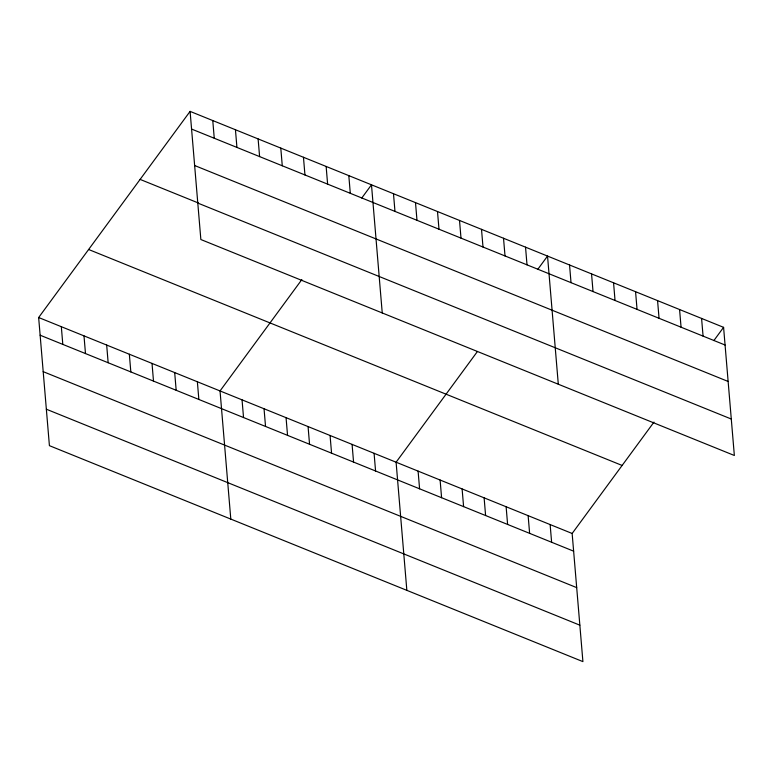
<?xml version="1.0" encoding="UTF-8"?>
<svg xmlns="http://www.w3.org/2000/svg" width="773" height="773" viewBox="0 0 773 773"><rect width="100%" height="100%" fill="white"/><g stroke="black" fill="none" stroke-linecap="round" stroke-linejoin="round"><path stroke-width="1.16" d="M653.968 422.106L572.146 533.476L582.91 661.62L49.414 445.663L38.65 317.519L190.09 111.38L723.586 327.337L734.35 455.481L200.854 239.524L190.09 111.38M301.856 279.575L220.034 390.945L230.798 519.089M361.764 198.033L371.484 184.805L382.239 312.949M477.231 351.763L396.095 462.215L406.849 590.359M537.815 269.294L547.535 256.066L558.299 384.21M713.875 340.564L723.586 327.337M191.578 129.062L725.074 345.019M194.641 165.519L728.137 381.466M140.116 179.404L198.419 203.009M197.791 203.067L731.287 419.024M88.624 249.495L622.12 465.452M38.65 317.519L572.146 533.476M40.138 335.211L573.634 551.168M43.191 371.658L576.687 587.615M46.351 409.217L579.847 625.173M701.584 318.428L703.072 336.11M679.573 309.519L681.061 327.201M657.572 300.61L659.05 318.292M635.561 291.701L637.049 309.384M613.559 282.792L615.037 300.475M591.548 273.884L593.036 291.566M569.546 264.975L571.025 282.667M550.134 524.567L551.622 542.26M525.534 247.157L527.012 264.849M528.133 515.659L529.621 533.351M503.523 238.248L505.011 255.94M506.122 506.75L507.61 524.442M481.511 229.339L482.999 247.031M484.12 497.841L485.599 515.533M459.51 220.431L460.998 238.123M462.109 488.942L463.597 506.624M437.499 211.522L438.987 229.214M440.108 480.033L441.586 497.715M415.497 202.623L416.985 220.305M418.096 471.124L419.584 488.807M393.486 193.714L394.974 211.396M374.084 453.307L375.572 470.989M348.807 175.626L350.295 193.308M352.082 444.398L353.561 462.08M326.138 166.446L327.617 184.129M330.071 435.489L331.559 453.171M303.46 157.267L304.949 174.959M308.069 426.58L309.548 444.262M280.792 148.087L282.271 165.78M286.058 417.671L287.546 435.363M258.114 138.908L259.602 156.6M264.047 408.762L265.535 426.454M235.446 129.729L236.924 147.421M242.046 399.854L243.534 417.546M212.768 120.559L214.256 138.241M197.366 381.765L198.854 399.457M174.688 372.596L176.176 390.278M152.02 363.416L153.498 381.099M129.342 354.237L130.83 371.919M106.674 345.058L108.152 362.74M83.996 335.878L85.484 353.57M61.328 326.699L62.806 344.391"/></g></svg>
